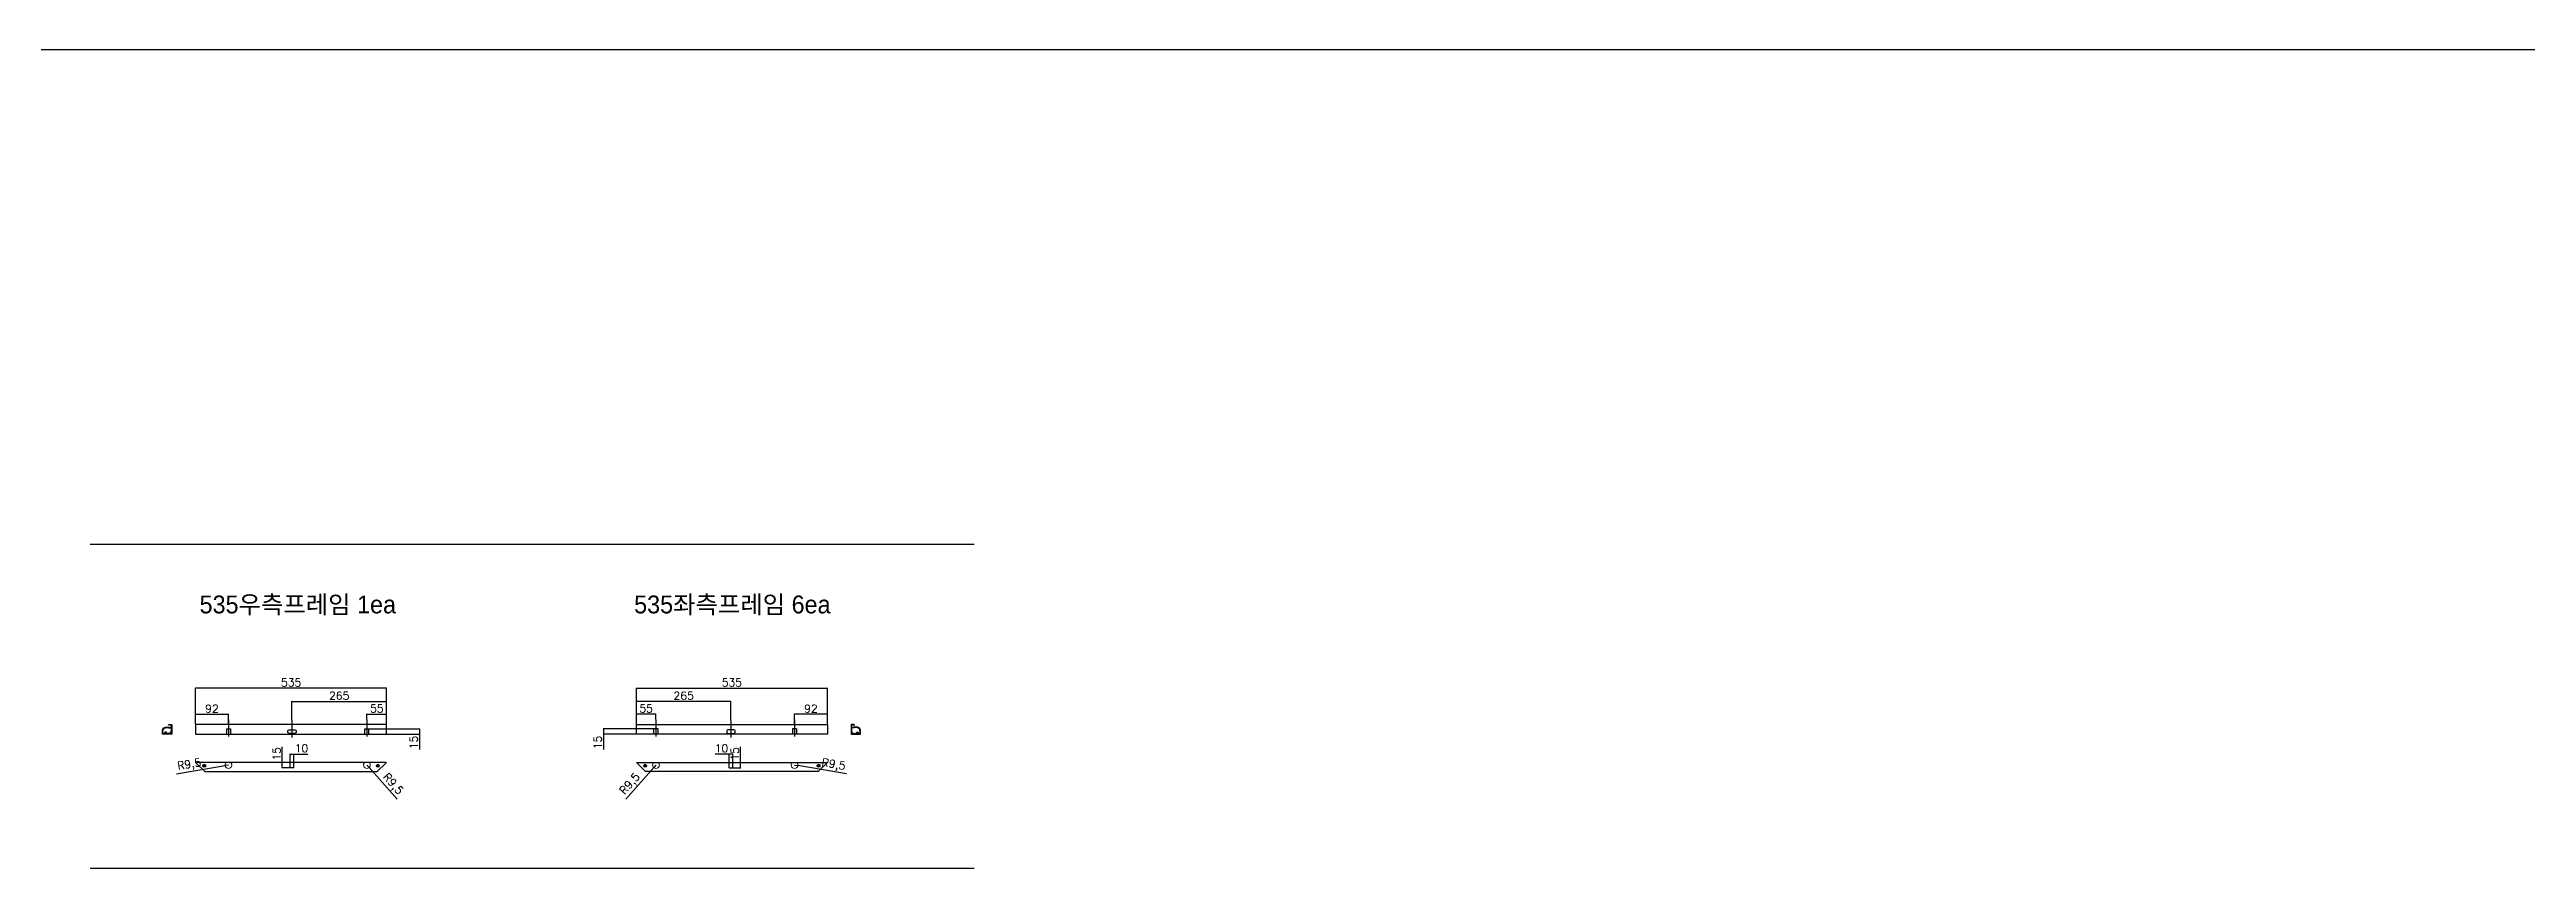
# Model space of a CAD drawing. Header units: millimetres. Extents: x -44117 to 256353, y -2095463 to 65325.
# Drawn here: x 130242 to 137179, y -795591 to -793301 of the extents above; entities that cross this region are included whole.
import ezdxf

# ---------------------------------------------------------------- set-up
doc = ezdxf.new("R2010")
doc.units = ezdxf.units.MM
doc.header["$LTSCALE"] = 10
doc.linetypes.add('CENTER', pattern=[50.8, 31.75, -6.35, 6.35, -6.35])
doc.styles.add('굴림', font='txt.shx')
doc.styles.add('새굴림', font='Gulim.ttf')
doc.dimstyles.new('ISO-25', dxfattribs={"dimtxt": 2.5, "dimasz": 2.5, "dimexe": 1, "dimexo": 1, "dimtad": 1, "dimtxsty": 'Standard', "dimblk": 'ARCHTICK', "dimcen": 2.5, "dimadec": 0, "dimazin": 0, "dimtfac": 1, "dimtmove": 0, "dimatfit": 3, "dimfxl": 0, "dimarcsym": 0})

# ---------------------------------------------------------------- blocks, each defined once
blk = doc.blocks.new('_DotSmall')
at = {"color": 0, "linetype": 'ByBlock', "const_width": 0.5}
blk.add_lwpolyline([(-0.0625, 0, 1), (0.0625, 0, 1)], format="xyb", close=True, dxfattribs=at)
blk = doc.blocks.new('*D5276')
at = {"color": 52, "lineweight": -2}
for p, q in [((130650.8, -795187.5), (130650.8, -795086)), ((131185.8, -795087), (130650.8, -795087)), ((131185.8, -795187.5), (131185.8, -795086))]:
    blk.add_line(p, q, dxfattribs=at)
at = {"layer": 'Defpoints', "color": 0}
for p in [(130650.8, -795087), (130650.8, -795188.5), (131185.8, -795188.5)]:
    blk.add_point(p, dxfattribs=at)
at = {"color": 52, "lineweight": -2, "xscale": 4, "yscale": 4, "zscale": 4, "rotation": 180}
blk.add_blockref('_DotSmall', (130650.8, -795087), dxfattribs=at)
at = {"color": 52, "lineweight": -2, "xscale": 4, "yscale": 4, "zscale": 4}
blk.add_blockref('_DotSmall', (131185.8, -795087), dxfattribs=at)
at = {"color": 4, "insert": (130918.3, -795071), "char_height": 22, "attachment_point": 5, "style": '굴림'}
blk.add_mtext('535', dxfattribs=at)
blk = doc.blocks.new('*D5277')
at = {"color": 52, "lineweight": -2}
for p, q in [((130650.8, -795187.5), (130650.8, -795159.1)), ((130650.8, -795160.1), (130742.8, -795160.1)), ((130742.8, -795187.5), (130742.8, -795159.1))]:
    blk.add_line(p, q, dxfattribs=at)
at = {"layer": 'Defpoints', "color": 0}
for p in [(130742.8, -795160.1), (130650.8, -795188.5), (130742.8, -795188.5)]:
    blk.add_point(p, dxfattribs=at)
at = {"color": 52, "lineweight": -2, "xscale": 4, "yscale": 4, "zscale": 4, "rotation": 180}
blk.add_blockref('_DotSmall', (130650.8, -795160.1), dxfattribs=at)
at = {"color": 52, "lineweight": -2, "xscale": 4, "yscale": 4, "zscale": 4}
blk.add_blockref('_DotSmall', (130742.8, -795160.1), dxfattribs=at)
at = {"color": 4, "insert": (130696.8, -795144.1), "char_height": 22, "attachment_point": 5, "style": '굴림'}
blk.add_mtext('92', dxfattribs=at)
blk = doc.blocks.new('*D5278')
at = {"color": 52, "lineweight": -2}
for p, q in [((131130.8, -795174.5), (131130.8, -795158.8)), ((131130.8, -795159.8), (131185.8, -795159.8)), ((131185.8, -795187.5), (131185.8, -795158.8))]:
    blk.add_line(p, q, dxfattribs=at)
at = {"layer": 'Defpoints', "color": 0}
for p in [(131130.8, -795175.5), (131185.8, -795159.8), (131185.8, -795188.5)]:
    blk.add_point(p, dxfattribs=at)
at = {"color": 52, "lineweight": -2, "xscale": 4, "yscale": 4, "zscale": 4, "rotation": 180}
blk.add_blockref('_DotSmall', (131130.8, -795159.8), dxfattribs=at)
at = {"color": 52, "lineweight": -2, "xscale": 4, "yscale": 4, "zscale": 4}
blk.add_blockref('_DotSmall', (131185.8, -795159.8), dxfattribs=at)
at = {"color": 4, "insert": (131158.3, -795143.8), "char_height": 22, "attachment_point": 5, "style": '굴림'}
blk.add_mtext('55', dxfattribs=at)
blk = doc.blocks.new('*D5279')
at = {"color": 52, "lineweight": -2}
for p, q in [((130920.8, -795177.3), (130920.8, -795122.9)), ((130920.8, -795123.9), (131185.8, -795123.9)), ((131185.8, -795187.5), (131185.8, -795122.9))]:
    blk.add_line(p, q, dxfattribs=at)
at = {"layer": 'Defpoints', "color": 0}
for p in [(131185.8, -795123.9), (130920.8, -795178.3), (131185.8, -795188.5)]:
    blk.add_point(p, dxfattribs=at)
at = {"color": 52, "lineweight": -2, "xscale": 4, "yscale": 4, "zscale": 4, "rotation": 180}
blk.add_blockref('_DotSmall', (130920.8, -795123.9), dxfattribs=at)
at = {"color": 52, "lineweight": -2, "xscale": 4, "yscale": 4, "zscale": 4}
blk.add_blockref('_DotSmall', (131185.8, -795123.9), dxfattribs=at)
at = {"color": 4, "insert": (131053.3, -795107.9), "char_height": 22, "attachment_point": 5, "style": '굴림'}
blk.add_mtext('265', dxfattribs=at)
blk = doc.blocks.new('*D5280')
at = {"color": 52, "lineweight": -2}
for p, q in [((131137.5, -795200.3), (131278.9, -795200.3)), ((131186.8, -795215.3), (131278.9, -795215.3)), ((131277.9, -795200.3), (131277.9, -795215.3)), ((131277.9, -795215.3), (131277.9, -795258.7))]:
    blk.add_line(p, q, dxfattribs=at)
at = {"layer": 'Defpoints', "color": 0}
for p in [(131136.5, -795200.3), (131185.8, -795215.3), (131277.9, -795215.3)]:
    blk.add_point(p, dxfattribs=at)
at = {"color": 52, "lineweight": -2, "xscale": 4, "yscale": 4, "zscale": 4}
for p, rotation in [((131277.9, -795200.3), 90), ((131277.9, -795215.3), 270)]:
    blk.add_blockref('_DotSmall', p, dxfattribs=dict(at, rotation=rotation))
at = {"color": 4, "insert": (131261.9, -795239), "char_height": 22, "attachment_point": 5, "rotation": 90, "style": '굴림'}
blk.add_mtext('15', dxfattribs=at)
blk = doc.blocks.new('*D5281')
at = {"color": 52, "lineweight": -2}
for p, q in [((130915.8, -795293.4), (130915.8, -795270.3)), ((130915.8, -795271.3), (130925.8, -795271.3)), ((130925.8, -795293.4), (130925.8, -795270.3)), ((130925.8, -795271.3), (130965.5, -795271.3))]:
    blk.add_line(p, q, dxfattribs=at)
at = {"layer": 'Defpoints', "color": 0}
for p in [(130915.8, -795294.4), (130925.8, -795271.3), (130925.8, -795294.4)]:
    blk.add_point(p, dxfattribs=at)
at = {"color": 52, "lineweight": -2, "xscale": 4, "yscale": 4, "zscale": 4, "rotation": 180}
blk.add_blockref('_DotSmall', (130915.8, -795271.3), dxfattribs=at)
at = {"color": 52, "lineweight": -2, "xscale": 4, "yscale": 4, "zscale": 4}
blk.add_blockref('_DotSmall', (130925.8, -795271.3), dxfattribs=at)
at = {"color": 4, "insert": (130947.6, -795255.3), "char_height": 22, "attachment_point": 5, "style": '굴림'}
blk.add_mtext('10', dxfattribs=at)
blk = doc.blocks.new('*D5282')
at = {"color": 52, "lineweight": -2}
for p, q in [((130914.8, -795294.4), (130892.8, -795294.4)), ((130914.8, -795309.4), (130892.8, -795309.4)), ((130893.8, -795294.4), (130893.8, -795251.1)), ((130893.8, -795309.4), (130893.8, -795294.4))]:
    blk.add_line(p, q, dxfattribs=at)
at = {"layer": 'Defpoints', "color": 0}
for p in [(130893.8, -795294.4), (130915.8, -795294.4), (130915.8, -795309.4)]:
    blk.add_point(p, dxfattribs=at)
at = {"color": 52, "lineweight": -2, "xscale": 4, "yscale": 4, "zscale": 4}
for p, rotation in [((130893.8, -795294.4), 90), ((130893.8, -795309.4), 270)]:
    blk.add_blockref('_DotSmall', p, dxfattribs=dict(at, rotation=rotation))
at = {"color": 4, "insert": (130877.8, -795270.8), "char_height": 22, "attachment_point": 5, "rotation": 90, "style": '굴림'}
blk.add_mtext('15', dxfattribs=at)
blk = doc.blocks.new('*D5283')
at = {"color": 52, "lineweight": -2}
for p in [(130597.3, -795326.6), (130742.8, -795302)]:
    blk.add_line(p, (130733.4, -795303.6), dxfattribs=at)
at = {"layer": 'Defpoints', "color": 0}
for p in [(130733.4, -795303.6), (130742.8, -795302)]:
    blk.add_point(p, dxfattribs=at)
at = {"color": 52, "lineweight": -2, "xscale": 4, "yscale": 4, "zscale": 4, "rotation": 9.595963022695281}
blk.add_blockref('_DotSmall', (130733.4, -795303.6), dxfattribs=at)
at = {"color": 4, "insert": (130633.6, -795302.4), "char_height": 22, "attachment_point": 5, "rotation": 9.59596, "style": '굴림'}
blk.add_mtext('R9,5', dxfattribs=at)
blk = doc.blocks.new('*D5284')
at = {"color": 52, "lineweight": -2}
for p in [(131130.8, -795302), (131215.3, -795397.6)]:
    blk.add_line(p, (131137.1, -795309.2), dxfattribs=at)
at = {"layer": 'Defpoints', "color": 0}
for p in [(131130.8, -795302), (131137.1, -795309.2)]:
    blk.add_point(p, dxfattribs=at)
at = {"color": 52, "lineweight": -2, "xscale": 4, "yscale": 4, "zscale": 4, "rotation": 131.4913546957932}
blk.add_blockref('_DotSmall', (131137.1, -795309.2), dxfattribs=at)
at = {"color": 4, "insert": (131202.3, -795356), "char_height": 22, "attachment_point": 5, "rotation": 311.49135, "style": '굴림'}
blk.add_mtext('R9,5', dxfattribs=at)
blk = doc.blocks.new('*D5285')
at = {"color": 52, "lineweight": -2}
for p, q in [((131885.3, -795187.5), (131885.3, -795086)), ((131885.3, -795087), (132420.3, -795087)), ((132420.3, -795187.5), (132420.3, -795086))]:
    blk.add_line(p, q, dxfattribs=at)
at = {"layer": 'Defpoints', "color": 0}
for p in [(132420.3, -795087), (131885.3, -795188.5), (132420.3, -795188.5)]:
    blk.add_point(p, dxfattribs=at)
at = {"color": 52, "lineweight": -2, "xscale": 4, "yscale": 4, "zscale": 4, "rotation": 180}
blk.add_blockref('_DotSmall', (131885.3, -795087), dxfattribs=at)
at = {"color": 52, "lineweight": -2, "xscale": 4, "yscale": 4, "zscale": 4}
blk.add_blockref('_DotSmall', (132420.3, -795087), dxfattribs=at)
at = {"color": 4, "insert": (132152.8, -795071), "char_height": 22, "attachment_point": 5, "style": '굴림'}
blk.add_mtext('535', dxfattribs=at)
blk = doc.blocks.new('*D5286')
at = {"color": 52, "lineweight": -2}
for p, q in [((132328.3, -795187.5), (132328.3, -795159.1)), ((132420.3, -795160.1), (132328.3, -795160.1)), ((132420.3, -795187.5), (132420.3, -795159.1))]:
    blk.add_line(p, q, dxfattribs=at)
at = {"layer": 'Defpoints', "color": 0}
for p in [(132328.3, -795160.1), (132328.3, -795188.5), (132420.3, -795188.5)]:
    blk.add_point(p, dxfattribs=at)
at = {"color": 52, "lineweight": -2, "xscale": 4, "yscale": 4, "zscale": 4, "rotation": 180}
blk.add_blockref('_DotSmall', (132328.3, -795160.1), dxfattribs=at)
at = {"color": 52, "lineweight": -2, "xscale": 4, "yscale": 4, "zscale": 4}
blk.add_blockref('_DotSmall', (132420.3, -795160.1), dxfattribs=at)
at = {"color": 4, "insert": (132374.3, -795144.1), "char_height": 22, "attachment_point": 5, "style": '굴림'}
blk.add_mtext('92', dxfattribs=at)
blk = doc.blocks.new('*D5287')
at = {"color": 52, "lineweight": -2}
for p, q in [((131885.3, -795187.5), (131885.3, -795158.8)), ((131940.3, -795159.8), (131885.3, -795159.8)), ((131940.3, -795174.5), (131940.3, -795158.8))]:
    blk.add_line(p, q, dxfattribs=at)
at = {"layer": 'Defpoints', "color": 0}
for p in [(131885.3, -795159.8), (131940.3, -795175.5), (131885.3, -795188.5)]:
    blk.add_point(p, dxfattribs=at)
at = {"color": 52, "lineweight": -2, "xscale": 4, "yscale": 4, "zscale": 4, "rotation": 180}
blk.add_blockref('_DotSmall', (131885.3, -795159.8), dxfattribs=at)
at = {"color": 52, "lineweight": -2, "xscale": 4, "yscale": 4, "zscale": 4}
blk.add_blockref('_DotSmall', (131940.3, -795159.8), dxfattribs=at)
at = {"color": 4, "insert": (131912.8, -795143.8), "char_height": 22, "attachment_point": 5, "style": '굴림'}
blk.add_mtext('55', dxfattribs=at)
blk = doc.blocks.new('*D5288')
at = {"color": 52, "lineweight": -2}
for p, q in [((131885.3, -795187.5), (131885.3, -795122.9)), ((132150.3, -795123.9), (131885.3, -795123.9)), ((132150.3, -795177.3), (132150.3, -795122.9))]:
    blk.add_line(p, q, dxfattribs=at)
at = {"layer": 'Defpoints', "color": 0}
for p in [(131885.3, -795123.9), (131885.3, -795188.5), (132150.3, -795178.3)]:
    blk.add_point(p, dxfattribs=at)
at = {"color": 52, "lineweight": -2, "xscale": 4, "yscale": 4, "zscale": 4, "rotation": 180}
blk.add_blockref('_DotSmall', (131885.3, -795123.9), dxfattribs=at)
at = {"color": 52, "lineweight": -2, "xscale": 4, "yscale": 4, "zscale": 4}
blk.add_blockref('_DotSmall', (132150.3, -795123.9), dxfattribs=at)
at = {"color": 4, "insert": (132017.8, -795107.9), "char_height": 22, "attachment_point": 5, "style": '굴림'}
blk.add_mtext('265', dxfattribs=at)
blk = doc.blocks.new('*D5289')
at = {"color": 52, "lineweight": -2}
for p, q in [((131933.6, -795200.3), (131792.2, -795200.3)), ((131884.3, -795215.3), (131792.2, -795215.3)), ((131793.2, -795200.3), (131793.2, -795215.3)), ((131793.2, -795215.3), (131793.2, -795258.7))]:
    blk.add_line(p, q, dxfattribs=at)
at = {"layer": 'Defpoints', "color": 0}
for p in [(131793.2, -795215.3), (131885.3, -795215.3), (131934.6, -795200.3)]:
    blk.add_point(p, dxfattribs=at)
at = {"color": 52, "lineweight": -2, "xscale": 4, "yscale": 4, "zscale": 4}
for p, rotation in [((131793.2, -795200.3), 90), ((131793.2, -795215.3), 270)]:
    blk.add_blockref('_DotSmall', p, dxfattribs=dict(at, rotation=rotation))
at = {"color": 4, "insert": (131777.2, -795239), "char_height": 22, "attachment_point": 5, "rotation": 90, "style": '굴림'}
blk.add_mtext('15', dxfattribs=at)
blk = doc.blocks.new('*D5290')
at = {"color": 52, "lineweight": -2}
for p, q in [((132145.3, -795271.3), (132105.6, -795271.3)), ((132145.3, -795293.4), (132145.3, -795270.3)), ((132155.3, -795271.3), (132145.3, -795271.3)), ((132155.3, -795293.4), (132155.3, -795270.3))]:
    blk.add_line(p, q, dxfattribs=at)
at = {"layer": 'Defpoints', "color": 0}
for p in [(132145.3, -795271.3), (132145.3, -795294.4), (132155.3, -795294.4)]:
    blk.add_point(p, dxfattribs=at)
at = {"color": 52, "lineweight": -2, "xscale": 4, "yscale": 4, "zscale": 4, "rotation": 180}
blk.add_blockref('_DotSmall', (132145.3, -795271.3), dxfattribs=at)
at = {"color": 52, "lineweight": -2, "xscale": 4, "yscale": 4, "zscale": 4}
blk.add_blockref('_DotSmall', (132155.3, -795271.3), dxfattribs=at)
at = {"color": 4, "insert": (132123.5, -795255.3), "char_height": 22, "attachment_point": 5, "style": '굴림'}
blk.add_mtext('10', dxfattribs=at)
blk = doc.blocks.new('*D5291')
at = {"color": 52, "lineweight": -2}
for p, q in [((132156.3, -795294.4), (132178.3, -795294.4)), ((132156.3, -795309.4), (132178.3, -795309.4)), ((132177.3, -795294.4), (132177.3, -795251.1)), ((132177.3, -795309.4), (132177.3, -795294.4))]:
    blk.add_line(p, q, dxfattribs=at)
at = {"layer": 'Defpoints', "color": 0}
for p in [(132155.3, -795294.4), (132155.3, -795309.4), (132177.3, -795294.4)]:
    blk.add_point(p, dxfattribs=at)
at = {"color": 52, "lineweight": -2, "xscale": 4, "yscale": 4, "zscale": 4}
for p, rotation in [((132177.3, -795294.4), 90), ((132177.3, -795309.4), 270)]:
    blk.add_blockref('_DotSmall', p, dxfattribs=dict(at, rotation=rotation))
at = {"color": 4, "insert": (132161.3, -795270.8), "char_height": 22, "attachment_point": 5, "rotation": 90, "style": '굴림'}
blk.add_mtext('15', dxfattribs=at)
blk = doc.blocks.new('*D5292')
at = {"color": 52, "lineweight": -2}
for p in [(132328.3, -795302), (132473.8, -795326.6)]:
    blk.add_line(p, (132337.7, -795303.6), dxfattribs=at)
at = {"layer": 'Defpoints', "color": 0}
for p in [(132328.3, -795302), (132337.7, -795303.6)]:
    blk.add_point(p, dxfattribs=at)
at = {"color": 52, "lineweight": -2, "xscale": 4, "yscale": 4, "zscale": 4, "rotation": 170.4040369773047}
blk.add_blockref('_DotSmall', (132337.7, -795303.6), dxfattribs=at)
at = {"color": 4, "insert": (132437.5, -795302.4), "char_height": 22, "attachment_point": 5, "rotation": 350.40404, "style": '굴림'}
blk.add_mtext('R9,5', dxfattribs=at)
blk = doc.blocks.new('*D5293')
at = {"color": 52, "lineweight": -2}
for p in [(131855.8, -795397.6), (131940.3, -795302)]:
    blk.add_line(p, (131934, -795309.2), dxfattribs=at)
at = {"layer": 'Defpoints', "color": 0}
for p in [(131934, -795309.2), (131940.3, -795302)]:
    blk.add_point(p, dxfattribs=at)
at = {"color": 52, "lineweight": -2, "xscale": 4, "yscale": 4, "zscale": 4, "rotation": 48.50864530420677}
blk.add_blockref('_DotSmall', (131934, -795309.2), dxfattribs=at)
at = {"color": 4, "insert": (131868.8, -795356), "char_height": 22, "attachment_point": 5, "rotation": 48.50865, "style": '굴림'}
blk.add_mtext('R9,5', dxfattribs=at)

msp = doc.modelspace()

# ---------------------------------------------------------------- linework, layer by layer
at = {"color": 1}
for p, q in [((104015.69829, -793300.57429), (196284.84516, -793300.57429)), ((104015.69829, -793300.57429), (196284.84516, -793300.57429)), ((130915.79489, -795213.64628), (130915.79489, -795215.34628)), ((130925.79489, -795213.64628), (130925.79489, -795215.34628)), ((132145.31399, -795213.64628), (132145.31399, -795215.34628)), ((132155.31399, -795213.64628), (132155.31399, -795215.34628)), ((130915.79489, -795309.43775), (130915.79489, -795294.43775)), ((130925.79489, -795309.43775), (130915.79489, -795309.43775)), ((130925.79489, -795309.43775), (130925.79489, -795294.43775)), ((132145.31399, -795309.43775), (132145.31399, -795294.43775)), ((132145.31399, -795309.43775), (132155.31399, -795309.43775)), ((132155.31399, -795309.43775), (132155.31399, -795294.43775))]:
    msp.add_line(p, q, dxfattribs=at)
at = {"color": 7}
for p, q in [((132831.15647, -794684.58667), (130355.65481, -794684.58667)), ((131185.79489, -795188.54628), (130650.79489, -795188.54628)), ((130650.79489, -795188.54628), (130650.79489, -795215.34628)), ((130650.79489, -795215.34628), (131185.79489, -795215.34628)), ((130737.09489, -795200.34628), (130748.49489, -795200.34628)), ((130737.09489, -795200.34628), (130737.09489, -795215.34628)), ((130748.49489, -795200.34628), (130748.49489, -795215.34628)), ((131125.09489, -795200.34628), (131136.49489, -795200.34628)), ((131125.09489, -795215.34628), (131125.09489, -795200.34628)), ((131136.49489, -795215.34628), (131136.49489, -795200.34628)), ((131185.79489, -795215.34628), (131185.79489, -795188.54628)), ((131885.31399, -795215.34628), (131885.31399, -795188.54628)), ((131885.31399, -795188.54628), (132420.31399, -795188.54628)), ((132420.31399, -795215.34628), (131885.31399, -795215.34628)), ((131946.01399, -795200.34628), (131934.61399, -795200.34628)), ((131934.61399, -795215.34628), (131934.61399, -795200.34628)), ((131946.01399, -795215.34628), (131946.01399, -795200.34628)), ((132334.01399, -795200.34628), (132322.61399, -795200.34628)), ((132322.61399, -795200.34628), (132322.61399, -795215.34628)), ((132334.01399, -795200.34628), (132334.01399, -795215.34628)), ((132420.31399, -795188.54628), (132420.31399, -795215.34628)), ((131185.79489, -795294.43775), (130650.79489, -795294.43775)), ((130676.79489, -795320.43775), (130650.79489, -795294.43775)), ((131185.79489, -795294.43775), (131159.79489, -795320.43775)), ((131885.31399, -795294.43775), (132420.31399, -795294.43775)), ((131885.31399, -795294.43775), (131911.31399, -795320.43775)), ((132394.31399, -795320.43775), (132420.31399, -795294.43775)), ((130676.79489, -795320.43775), (131159.79489, -795320.43775)), ((132394.31399, -795320.43775), (131911.31399, -795320.43775)), ((132831.15647, -795591.11513), (130355.65481, -795591.11513))]:
    msp.add_line(p, q, dxfattribs=at)
at = {"color": 1, "linetype": 'CENTER', "ltscale": 0.5}
for p, q in [((130742.79489, -795175.54791), (130742.79489, -795222.54628)), ((131130.79489, -795175.54791), (131130.79489, -795222.54628)), ((131940.31399, -795175.54791), (131940.31399, -795222.54628)), ((132328.31399, -795175.54791), (132328.31399, -795222.54628)), ((130920.79489, -795178.34791), (130920.79489, -795225.34628)), ((132150.31399, -795178.34791), (132150.31399, -795225.34628))]:
    msp.add_line(p, q, dxfattribs=at)
for points in [[(130583.64732, -795215.34628), (130558.62486, -795215.34628, -0.4142135624), (130558.12436, -795214.84578), (130558.12436, -795205.63821, -0.4142135624), (130558.42466, -795205.33791), (130558.42972, -795205.33791, 0.4043730092), (130558.72985, -795205.04773, -0.022416536), (130558.79038, -795204.2786, 0.4043730092), (130558.53934, -795203.94504, -0.424123069), (130558.29147, -795203.59149, -0.022416536), (130558.48414, -795202.78896, -0.424123069), (130558.8655, -795202.58647, 0.4043730092), (130559.24061, -795202.40324, -0.022416536), (130559.53586, -795201.69046, 0.4043730092), (130559.40018, -795201.29565, -0.424123069), (130559.27369, -795200.88281, -0.022416536), (130559.70493, -795200.17909, -0.424123069), (130560.1302, -795200.10436, 0.4043730092), (130560.54357, -795200.04602, -0.022416536), (130561.04463, -795199.45935, 0.4043730092), (130561.03759, -795199.04194, -0.4241230691), (130561.04487, -795198.61022, -0.022416536), (130561.67246, -795198.0742, -0.424123069), (130562.10001, -795198.13455, 0.4043730092), (130562.51118, -795198.2068, -0.022416536), (130563.169, -795197.80369, 0.4043730092), (130563.2913, -795197.40453, -0.424123069), (130563.43163, -795196.99619, -0.022416536), (130564.19414, -795196.68034, -0.4241230691), (130564.58212, -795196.86986, 0.4043730092), (130564.95084, -795197.06563, -0.022416536), (130565.70103, -795196.88552, 0.4043730092), (130565.94069, -795196.54369, -0.424123069), (130566.20034, -795196.1987, -0.0308511276), (130567.33356, -795196.12871), (130576.64032, -795196.12871, -0.4142135624), (130576.94062, -795196.42901), (130576.94062, -795196.52911, 0.4142135624), (130577.14082, -795196.72931), (130582.64632, -795196.72931, 0.4142135624), (130582.94662, -795196.42901), (130582.94662, -795189.82241, 0.4142135624), (130582.64632, -795189.52211), (130577.14082, -795189.52211, 0.4142135624), (130576.94062, -795189.72231), (130576.94062, -795189.82241, -0.4142135624), (130576.64032, -795190.12271), (130575.43912, -795190.12271, -0.855700792), (130575.34739, -795189.53646), (130577.19028, -795188.52111), (130583.14682, -795188.52111, -0.4142135624), (130584.14782, -795189.52211), (130584.14782, -795214.84578, -0.4142135623)], [(132487.46157, -795215.34628), (132512.48403, -795215.34628, 0.4142135624), (132512.98453, -795214.84578), (132512.98453, -795205.63821, 0.4142135624), (132512.68423, -795205.33791), (132512.67917, -795205.33791, -0.4043730092), (132512.37904, -795205.04773, 0.022416536), (132512.31851, -795204.2786, -0.4043730092), (132512.56955, -795203.94504, 0.424123069), (132512.81742, -795203.59149, 0.022416536), (132512.62475, -795202.78896, 0.424123069), (132512.24339, -795202.58647, -0.4043730092), (132511.86828, -795202.40324, 0.022416536), (132511.57303, -795201.69046, -0.4043730092), (132511.70871, -795201.29565, 0.424123069), (132511.8352, -795200.88281, 0.022416536), (132511.40396, -795200.17909, 0.424123069), (132510.97869, -795200.10436, -0.4043730092), (132510.56532, -795200.04602, 0.022416536), (132510.06426, -795199.45935, -0.4043730092), (132510.0713, -795199.04194, 0.4241230691), (132510.06402, -795198.61022, 0.022416536), (132509.43643, -795198.0742, 0.424123069), (132509.00888, -795198.13455, -0.4043730092), (132508.59771, -795198.2068, 0.022416536), (132507.93988, -795197.80369, -0.4043730092), (132507.81759, -795197.40453, 0.424123069), (132507.67726, -795196.99619, 0.022416536), (132506.91474, -795196.68034, 0.4241230691), (132506.52677, -795196.86986, -0.4043730092), (132506.15805, -795197.06563, 0.022416536), (132505.40785, -795196.88552, -0.4043730092), (132505.1682, -795196.54369, 0.424123069), (132504.90855, -795196.1987, 0.0308511276), (132503.77533, -795196.12871), (132494.46857, -795196.12871, 0.4142135624), (132494.16827, -795196.42901), (132494.16827, -795196.52911, -0.4142135624), (132493.96807, -795196.72931), (132488.46257, -795196.72931, -0.4142135624), (132488.16227, -795196.42901), (132488.16227, -795189.82241, -0.4142135624), (132488.46257, -795189.52211), (132493.96807, -795189.52211, -0.4142135624), (132494.16827, -795189.72231), (132494.16827, -795189.82241, 0.4142135624), (132494.46857, -795190.12271), (132495.66977, -795190.12271, 0.855700792), (132495.7615, -795189.53646), (132493.91861, -795188.52111), (132487.96207, -795188.52111, 0.4142135624), (132486.96107, -795189.52211), (132486.96107, -795214.84578, 0.4142135623)]]:
    msp.add_lwpolyline(points, format="xyb", close=True)
for points in [[(130559.12536, -795210.34128), (130559.12536, -795206.73776, -0.3645795837), (130559.71705, -795206.24018), (130559.71705, -795205.40341, -0.3756973322), (130566.43012, -795197.73031), (130566.43012, -795197.73031, -0.4142135624), (130567.03072, -795197.12971), (130575.63932, -795197.12971, -0.4142135624), (130575.93962, -795197.43001), (130575.93962, -795197.53011, 0.4142135624), (130576.13982, -795197.73031), (130582.64632, -795197.73031, -0.4142135624), (130582.94662, -795198.03061), (130582.94662, -795209.34028, -0.4142135624), (130582.64632, -795209.64058), (130580.44412, -795209.64058, 0.4142135624), (130580.14382, -795209.94088), (130580.14382, -795210.84178, 0.4142135624), (130580.44412, -795211.14208), (130582.64632, -795211.14208, -0.4142135624), (130582.94662, -795211.44238), (130582.94662, -795213.34428, -0.4142135624), (130582.64632, -795213.64458), (130566.22992, -795213.64458, -0.4142135624), (130565.92962, -795213.34428), (130565.92962, -795211.14208), (130568.83502, -795211.14208, 0.4142135624), (130569.13532, -795210.84178), (130569.13532, -795209.94088, 0.4142135624), (130568.83502, -795209.64058), (130564.72842, -795209.64058, 0.4142135624), (130564.42812, -795209.94088), (130564.42812, -795213.34428, -0.4142135624), (130564.12782, -795213.64458), (130560.12169, -795213.64458), (130559.42566, -795213.64458, -0.4142135624), (130559.12536, -795213.34428), (130559.12536, -795206.73776)], [(132511.98353, -795210.34128), (132511.98353, -795206.73776, 0.3645795837), (132511.39183, -795206.24018), (132511.39183, -795205.40341, 0.3756973322), (132504.67877, -795197.73031), (132504.67877, -795197.73031, 0.4142135624), (132504.07817, -795197.12971), (132495.46957, -795197.12971, 0.4142135624), (132495.16927, -795197.43001), (132495.16927, -795197.53011, -0.4142135624), (132494.96907, -795197.73031), (132488.46257, -795197.73031, 0.4142135624), (132488.16227, -795198.03061), (132488.16227, -795209.34028, 0.4142135624), (132488.46257, -795209.64058), (132490.66477, -795209.64058, -0.4142135624), (132490.96507, -795209.94088), (132490.96507, -795210.84178, -0.4142135624), (132490.66477, -795211.14208), (132488.46257, -795211.14208, 0.4142135624), (132488.16227, -795211.44238), (132488.16227, -795213.34428, 0.4142135624), (132488.46257, -795213.64458), (132504.87897, -795213.64458, 0.4142135624), (132505.17927, -795213.34428), (132505.17927, -795211.14208), (132502.27387, -795211.14208, -0.4142135624), (132501.97357, -795210.84178), (132501.97357, -795209.94088, -0.4142135624), (132502.27387, -795209.64058), (132506.38047, -795209.64058, -0.4142135624), (132506.68077, -795209.94088), (132506.68077, -795213.34428, 0.4142135624), (132506.98107, -795213.64458), (132510.9872, -795213.64458), (132511.68323, -795213.64458, 0.4142135624), (132511.98353, -795213.34428), (132511.98353, -795206.73776)]]:
    msp.add_lwpolyline(points, format="xyb")
at = {"color": 1}
for points in [[(130913.79489, -795203.14628), (130927.79489, -795203.14628, -0.4142135624), (130932.79489, -795208.14628), (130932.79489, -795208.64628, -0.4142135624), (130927.79489, -795213.64628), (130913.79489, -795213.64628, -0.4142135624), (130908.79489, -795208.64628), (130908.79489, -795208.14628, -0.4142135624)], [(132157.31399, -795203.14628), (132143.31399, -795203.14628, 0.4142135624), (132138.31399, -795208.14628), (132138.31399, -795208.64628, 0.4142135624), (132143.31399, -795213.64628), (132157.31399, -795213.64628, 0.4142135624), (132162.31399, -795208.64628), (132162.31399, -795208.14628, 0.4142135624)]]:
    msp.add_lwpolyline(points, format="xyb", close=True, dxfattribs=at)
at = {"color": 7}
for centre, radius in [((130675.29489, -795303.93775), 4), ((130675.29489, -795303.93775), 2), ((131161.29489, -795303.93775), 4), ((131161.29489, -795303.93775), 2), ((131909.81399, -795303.93775), 4), ((131909.81399, -795303.93775), 2), ((132395.81399, -795303.93775), 4), ((132395.81399, -795303.93775), 2)]:
    msp.add_circle(centre, radius, dxfattribs=at)
at = {"color": 7, "linetype": 'Continuous', "lineweight": 15}
for centre in [(130742.79489, -795302.03774), (131130.79489, -795302.03774), (131940.31399, -795302.03774), (132328.31399, -795302.03774)]:
    msp.add_arc(centre, 9.5, 131.63706629, 48.36293371, dxfattribs=at)

# ---------------------------------------------------------------- texts
at = {"color": 7, "style": '새굴림'}
for s, p in [('535우측프레임 1ea', (130662.10356, -794877.73223)), ('535좌측프레임 6ea', (131879.10173, -794877.73223))]:
    msp.add_text(s, height=50, dxfattribs=at).set_placement(p)

# ---------------------------------------------------------------- dimensions: what is measured, and where the dimension line sits
at = {"color": 7}
for base, p1, p2, picture, middle in [((130650.79489, -795087.01595), (131185.79489, -795188.54628), (130650.79489, -795188.54628), '*D5276', (130918.29489, -795071.01595)), ((131185.79489, -795123.94607), (130920.79489, -795178.34791), (131185.79489, -795188.54628), '*D5279', (131053.29489, -795107.94607)), ((130742.79489, -795160.06729), (130650.79489, -795188.54628), (130742.79489, -795188.54628), '*D5277', (130696.79489, -795144.06729)), ((131185.79489, -795159.81729), (131130.79489, -795175.54791), (131185.79489, -795188.54628), '*D5278', (131158.29489, -795143.81729)), ((130925.79489, -795271.33186), (130915.79489, -795294.43775), (130925.79489, -795294.43775), '*D5281', (130947.62823, -795255.33186))]:
    dim = msp.add_linear_dim(base=base, p1=p1, p2=p2, dimstyle='ISO-25', override={"dimtxt": 22, "dimasz": 4, "dimgap": 5, "dimdec": 4, "dimtxsty": '굴림', "dimblk": 'DotSmall', "dimclrd": 52, "dimclre": 52, "dimclrt": 4, "dimadec": 8, "dimazin": 2, "dimtdec": 4, "dimtix": 0, "dimarcsym": 1}, dxfattribs=at)
    dim.commit()
    dim.dimension.update_dxf_attribs({"geometry": picture, "text_midpoint": middle})
for base, p1, p2, angle, picture, middle in [((132420.31399, -795087.01595), (131885.31399, -795188.54628), (132420.31399, -795188.54628), 180, '*D5285', (132152.81399, -795071.01595)), ((131885.31399, -795123.94607), (132150.31399, -795178.34791), (131885.31399, -795188.54628), 180, '*D5288', (132017.81399, -795107.94607)), ((131885.31399, -795159.81729), (131940.31399, -795175.54791), (131885.31399, -795188.54628), 180, '*D5287', (131912.81399, -795143.81729)), ((132328.31399, -795160.06729), (132420.31399, -795188.54628), (132328.31399, -795188.54628), 180, '*D5286', (132374.31399, -795144.06729)), ((131277.87614, -795215.34628), (131136.49489, -795200.34628), (131185.79489, -795215.34628), 90, '*D5280', (131261.87614, -795239.01295)), ((131793.23275, -795215.34628), (131934.61399, -795200.34628), (131885.31399, -795215.34628), 90, '*D5289', (131777.23275, -795239.01295)), ((132145.31399, -795271.33186), (132155.31399, -795294.43775), (132145.31399, -795294.43775), 180, '*D5290', (132123.48066, -795255.33186)), ((130893.79606, -795294.43775), (130915.79489, -795309.43775), (130915.79489, -795294.43775), 90, '*D5282', (130877.79606, -795270.77108)), ((132177.31283, -795294.43775), (132155.31399, -795309.43775), (132155.31399, -795294.43775), 90, '*D5291', (132161.31283, -795270.77108))]:
    dim = msp.add_linear_dim(base=base, p1=p1, p2=p2, angle=angle, dimstyle='ISO-25', override={"dimtxt": 22, "dimasz": 4, "dimgap": 5, "dimdec": 4, "dimtxsty": '굴림', "dimblk": 'DotSmall', "dimclrd": 52, "dimclre": 52, "dimclrt": 4, "dimadec": 8, "dimazin": 2, "dimtdec": 4, "dimtix": 0, "dimarcsym": 1}, dxfattribs=at)
    dim.commit()
    dim.dimension.update_dxf_attribs({"geometry": picture, "text_midpoint": middle})
for center, mpoint, picture, middle in [((130742.79489, -795302.03774), (130733.42782, -795303.62138), '*D5283', (130636.56314, -795319.9978)), ((131130.79489, -795302.03774), (131137.08871, -795309.15377), '*D5284', (131188.94754, -795367.78733)), ((131940.31399, -795302.03774), (131934.02018, -795309.15377), '*D5293', (131882.16135, -795367.78733)), ((132328.31399, -795302.03774), (132337.68107, -795303.62138), '*D5292', (132434.54575, -795319.9978))]:
    dim = msp.add_radius_dim(center=center, mpoint=mpoint, dimstyle='ISO-25', override={"dimtxt": 22, "dimasz": 4, "dimgap": 5, "dimdec": 4, "dimtxsty": '굴림', "dimblk": 'DotSmall', "dimclrd": 52, "dimclre": 52, "dimclrt": 4, "dimadec": 8, "dimazin": 2, "dimtdec": 4, "dimtix": 0, "dimarcsym": 1}, dxfattribs=at)
    dim.commit()
    dim.dimension.update_dxf_attribs({"geometry": picture, "text_midpoint": middle, "dimtype": 164})

doc.saveas('drawing.dxf')
